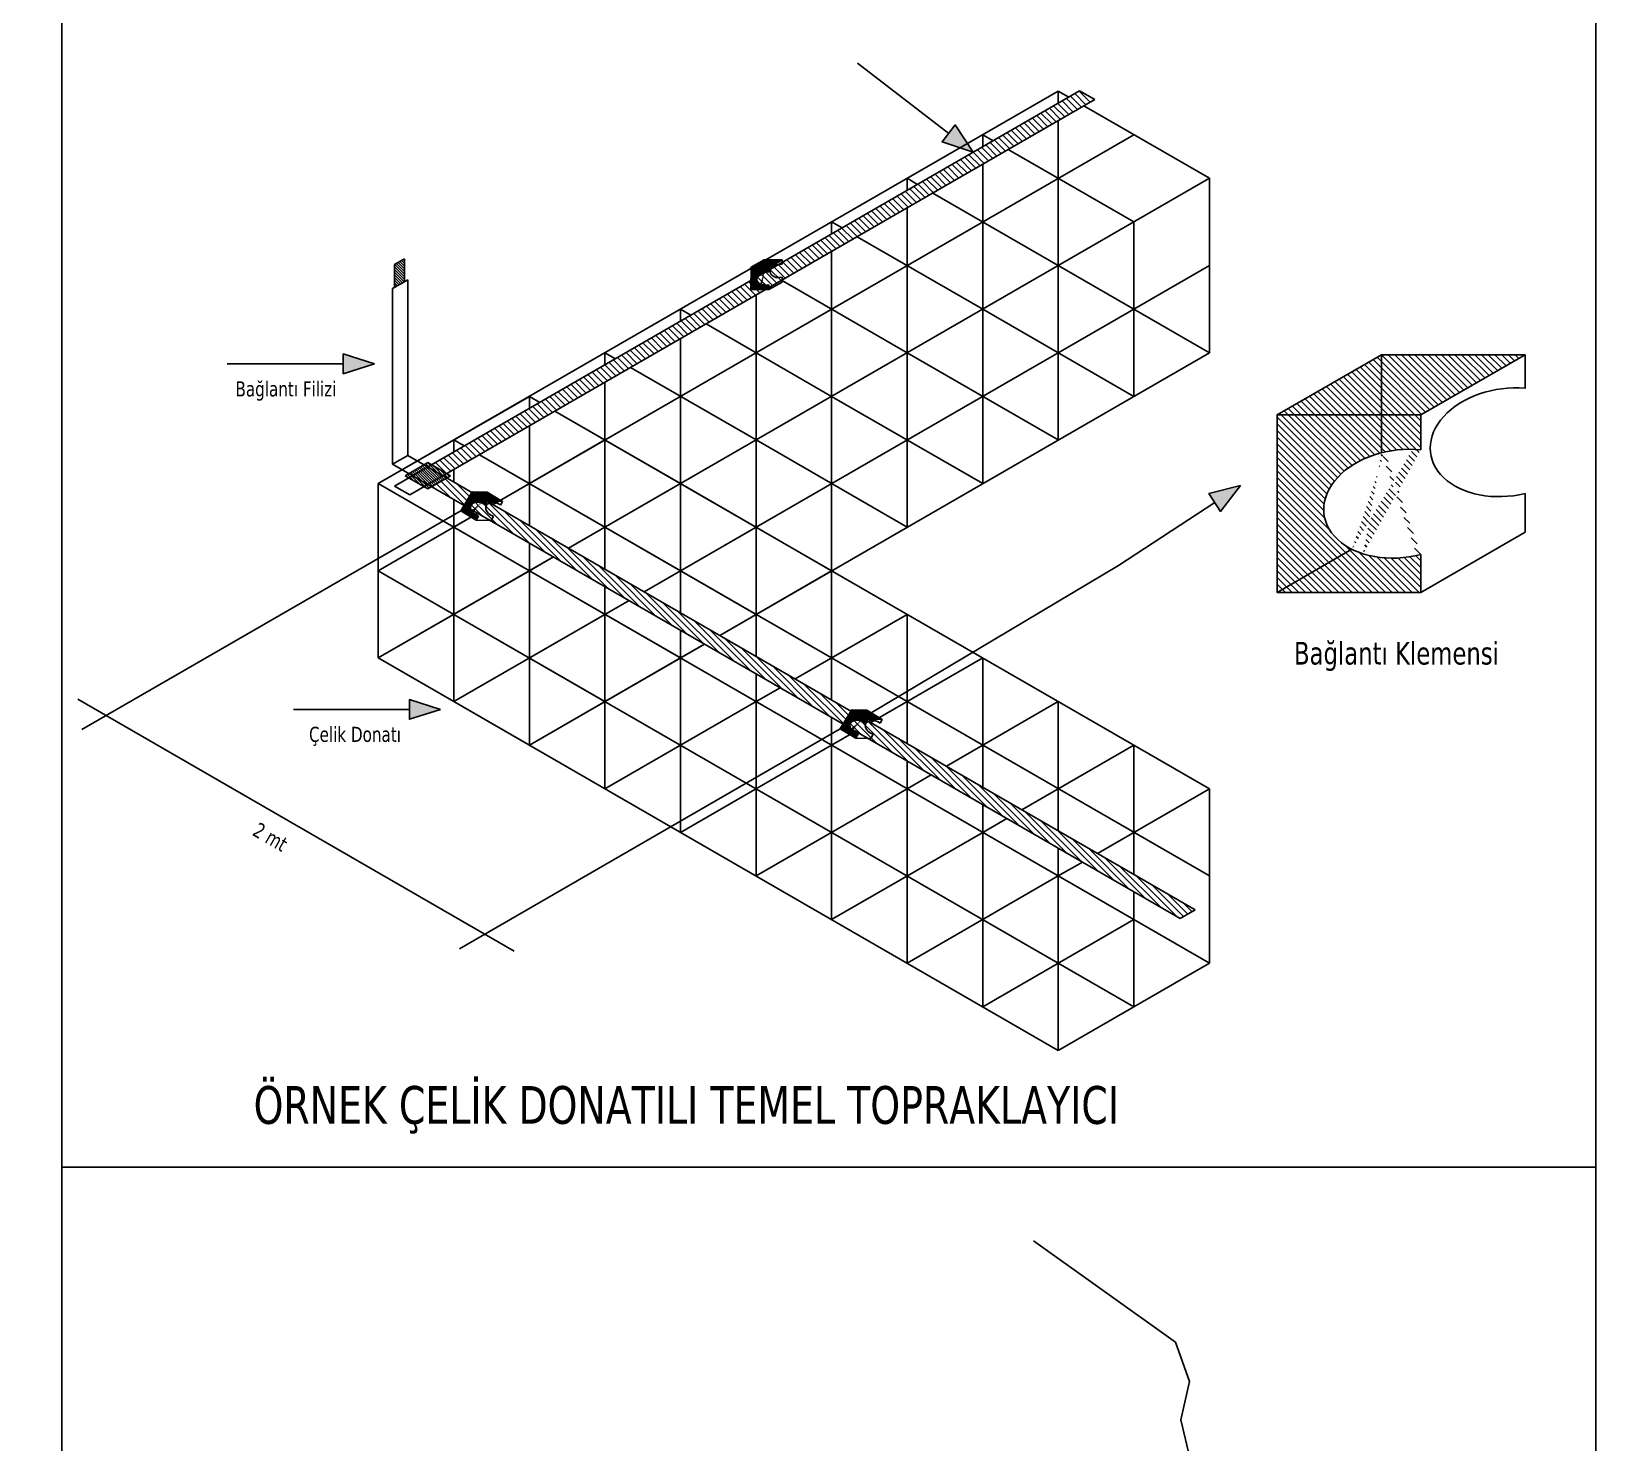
# Model space of a CAD drawing. Header units: millimetres. Extents: x 1235 to 6825, y 868 to 4348.
# Drawn here: x 3241.8 to 3663.6, y 1935.3 to 2316.1 of the extents above; entities that cross this region are included whole.
import ezdxf

# ---------------------------------------------------------------- set-up
doc = ezdxf.new("R2010")
doc.units = ezdxf.units.MM
doc.linetypes.add('SOLID_LINE', pattern=[0])
for name, color, linetype in [('AYD', 10, 'Continuous'), ('CEVRE', 9, 'Continuous'), ('MIMARI', 2, 'SOLID_LINE'), ('OYAZI', 3, 'Continuous'), ('YAZI', 8, 'Continuous')]:
    doc.layers.add(name, color=color, linetype=linetype)
doc.styles.add('ROMANS', font='tahoma.ttf')
pattern_1 = [(135, (5264.82613, 18972.5735), (-0.360125004, -0.360125004), [])]
pattern_2 = [(135, (5264.8261, 18972.5735), (-0.90031251, -0.90031251), [])]

# ---------------------------------------------------------------- blocks, each defined once
blk = doc.blocks.new('OK1')
at = {"layer": 'AYD', "color": 4}
blk.add_line((0.1638, 0), (0.7734, 0), dxfattribs=at)
at = {"layer": 'AYD', "color": 1}
blk.add_lwpolyline([(0, 0), (0.1638, -0.0568), (0.1638, 0.0568)], close=True, dxfattribs=at)
blk.add_solid([(0, 0), (0.1638, -0.0568), (0.1638, 0.0568)], dxfattribs=at)

msp = doc.modelspace()

# ---------------------------------------------------------------- hatches: boundary and pattern name
at = {"layer": 'AYD', "linetype": 'Continuous'}
h = msp.add_hatch(dxfattribs=at)
h.set_pattern_fill('ANSI31', color=256, scale=10.185873, angle=90, style=0)
h.set_pattern_definition(pattern_2)
h.paths.add_polyline_path([(3349.76, 2199.12), (3353.83, 2196.77), (3528.55, 2297.64), (3524.47, 2299.99)])
h = msp.add_hatch(dxfattribs=at)
h.set_pattern_fill('ANSI31', color=256, scale=4.074349, angle=90, style=0)
h.set_pattern_definition(pattern_1)
h.paths.add_polyline_path([(3342.43, 2254.7), (3339.72, 2253.13), (3339.72, 2246.98), (3342.43, 2248.55)])
h = msp.add_hatch(dxfattribs=at)
h.set_pattern_fill('ANSI31', color=256, scale=1.273234, angle=202.8469, style=0)
h.set_pattern_definition([(134.743964, (3649.99193, 4347.39506), (-0.113040838, -0.112035042), [])])
h.paths.add_polyline_path([(3439.4, 2254.43), (3439.39, 2252.4), (3440.71, 2252.39), (3444.24, 2254.41)])
h.paths.add_polyline_path([(3439.39, 2252.4), (3439.4, 2254.43), (3435.87, 2252.42)])
edge = h.paths.add_edge_path()
edge.add_line((3435.87, 2252.42), (3435.85, 2246.43))
edge.add_line((3435.85, 2246.43), (3438.38, 2247.87))
edge.add_ellipse((3440.02, 2249.4), major_axis=(2.58, 0.37), ratio=0.696719, start_angle=98.4414, end_angle=224.8552, ccw=False)
edge.add_line((3439.39, 2251.13), (3439.39, 2252.4))
edge.add_line((3439.39, 2252.4), (3435.87, 2252.42))
edge = h.paths.add_edge_path()
edge.add_line((3440.69, 2246.41), (3440.69, 2247.69))
edge.add_ellipse((3440.02, 2249.4), major_axis=(2.58, 0.37), ratio=0.696719, start_angle=224.8552, end_angle=279.3285, ccw=False)
edge.add_line((3438.38, 2247.87), (3435.85, 2246.43))
edge.add_line((3435.85, 2246.43), (3440.69, 2246.41))
edge = h.paths.add_edge_path()
edge.add_ellipse((3440.02, 2249.4), major_axis=(2.58, 0.37), ratio=0.696719, start_angle=68.8335, end_angle=98.4414, ccw=False)
edge.add_line((3440.71, 2251.21), (3440.71, 2252.39))
edge.add_line((3440.71, 2252.39), (3439.39, 2252.4))
edge.add_line((3439.39, 2252.4), (3439.39, 2251.13))
h = msp.add_hatch(dxfattribs=at)
h.set_pattern_fill('ANSI31', color=256, scale=10.185873, angle=90, style=0)
h.set_pattern_definition([(135, (5215.744, 18979.8959), (-0.90031251, -0.90031251), [])])
h.paths.add_polyline_path([(3605.86, 2228.82), (3605.86, 2212.57), (3616.44, 2212.57), (3644.58, 2228.82)])
h.paths.add_polyline_path([(3605.86, 2212.57), (3605.86, 2228.82), (3577.71, 2212.57)])
edge = h.paths.add_edge_path(flags=17)
edge.add_line((3577.71, 2212.57), (3577.71, 2164.68))
edge.add_line((3577.71, 2164.68), (3597.9, 2176.33))
edge.add_ellipse((3610.99, 2188.63), major_axis=(20.6, 3.07), ratio=0.696719, start_angle=98.4414, end_angle=224.8552, ccw=False)
edge.add_line((3605.86, 2202.38), (3605.86, 2212.57))
edge.add_line((3605.86, 2212.57), (3577.71, 2212.57))
edge = h.paths.add_edge_path()
edge.add_line((3616.44, 2212.57), (3577.71, 2212.57))
edge.add_line((3577.71, 2212.57), (3577.71, 2164.68))
edge.add_line((3577.71, 2164.68), (3597.9, 2176.33))
edge.add_ellipse((3610.99, 2188.63), major_axis=(20.6, 3.07), ratio=0.696719, start_angle=68.8335, end_angle=224.8552, ccw=False)
edge.add_line((3616.44, 2203.12), (3616.44, 2212.57))
edge = h.paths.add_edge_path()
edge.add_ellipse((3610.99, 2188.63), major_axis=(20.6, 3.07), ratio=0.696719, start_angle=98.4414, end_angle=279.3285, ccw=False)
edge.add_line((3605.86, 2202.38), (3605.86, 2212.57))
edge.add_line((3605.86, 2212.57), (3577.71, 2212.57))
edge.add_line((3577.71, 2212.57), (3577.71, 2164.68))
edge.add_line((3577.71, 2164.68), (3616.44, 2164.68))
edge.add_line((3616.44, 2164.68), (3616.44, 2174.96))
h = msp.add_hatch(dxfattribs=at)
h.set_pattern_fill('ANSI31', color=256, scale=4.074349, angle=90, style=0)
h.set_pattern_definition(pattern_1)
h.paths.add_polyline_path([(3347.72, 2193.24), (3348.74, 2193.83), (3344.66, 2196.18), (3343.65, 2195.59)])
h.paths.add_polyline_path([(3343.65, 2196.77), (3342.63, 2196.18), (3343.65, 2195.59), (3344.66, 2196.18)])
h.paths.add_polyline_path([(3343.65, 2196.77), (3344.66, 2196.18), (3348.74, 2198.53), (3347.72, 2199.12)])
h.paths.add_polyline_path([(3349.76, 2199.12), (3348.74, 2199.71), (3347.72, 2199.12), (3348.74, 2198.53)])
h.paths.add_polyline_path([(3349.76, 2199.12), (3348.74, 2198.53), (3352.81, 2196.18), (3353.83, 2196.77)])
h.paths.add_polyline_path([(3348.74, 2198.53), (3344.66, 2196.18), (3348.74, 2193.83), (3352.81, 2196.18)])
h.paths.add_polyline_path([(3353.83, 2195.59), (3352.81, 2196.18), (3348.74, 2193.83), (3349.76, 2193.24)])
h.paths.add_polyline_path([(3353.83, 2195.59), (3354.85, 2196.18), (3353.83, 2196.77), (3352.81, 2196.18)])
h.paths.add_polyline_path([(3348.74, 2193.83), (3347.72, 2193.24), (3348.74, 2192.65), (3349.76, 2193.24)])
h = msp.add_hatch(dxfattribs=at)
h.set_pattern_fill('ANSI31', color=256, scale=10.185873, angle=90, style=0)
h.set_pattern_definition(pattern_2)
h.paths.add_polyline_path([(3353.83, 2195.59), (3349.76, 2193.24), (3551.58, 2076.72), (3555.66, 2079.07)])
h = msp.add_hatch(dxfattribs=at)
h.set_pattern_fill('ANSI31', color=256, scale=1.273234, angle=59.0541, style=0)
h.set_pattern_definition([(104.054098, (4614.04911, 3884.08887), (-0.154390285, -0.038648694), [])])
h.paths.add_polyline_path([(3364.72, 2191.74), (3363.68, 2190), (3364.81, 2189.32), (3368.87, 2189.25)])
h.paths.add_polyline_path([(3363.68, 2190), (3364.72, 2191.74), (3360.66, 2191.81)])
edge = h.paths.add_edge_path()
edge.add_line((3360.66, 2191.81), (3357.58, 2186.68))
edge.add_line((3357.58, 2186.68), (3360.5, 2186.63))
edge.add_ellipse((3362.69, 2187.1), major_axis=(2.41, -1), ratio=0.696719, start_angle=98.4414, end_angle=224.8552, ccw=False)
edge.add_line((3363.02, 2188.91), (3363.68, 2190))
edge.add_line((3363.68, 2190), (3360.66, 2191.81))
edge = h.paths.add_edge_path()
edge.add_line((3361.73, 2184.19), (3362.4, 2185.29))
edge.add_ellipse((3362.69, 2187.1), major_axis=(2.41, -1), ratio=0.696719, start_angle=224.8552, end_angle=279.3285, ccw=False)
edge.add_line((3360.5, 2186.63), (3357.58, 2186.68))
edge.add_line((3357.58, 2186.68), (3361.73, 2184.19))
edge = h.paths.add_edge_path()
edge.add_ellipse((3362.69, 2187.1), major_axis=(2.41, -1), ratio=0.696719, start_angle=68.8335, end_angle=98.4414, ccw=False)
edge.add_line((3364.21, 2188.31), (3364.81, 2189.32))
edge.add_line((3364.81, 2189.32), (3363.68, 2190))
edge.add_line((3363.68, 2190), (3363.02, 2188.91))
h = msp.add_hatch(dxfattribs=at)
h.set_pattern_fill('ANSI31', color=256, scale=1.273234, angle=59.0541, style=0)
h.set_pattern_definition([(104.054098, (4716.39803, 3825.27255), (-0.154390285, -0.038648694), [])])
h.paths.add_polyline_path([(3467.07, 2132.93), (3466.03, 2131.18), (3467.16, 2130.5), (3471.22, 2130.44)])
h.paths.add_polyline_path([(3466.03, 2131.18), (3467.07, 2132.93), (3463.01, 2132.99)])
edge = h.paths.add_edge_path()
edge.add_line((3463.01, 2132.99), (3459.93, 2127.86))
edge.add_line((3459.93, 2127.86), (3462.85, 2127.81))
edge.add_ellipse((3465.04, 2128.29), major_axis=(2.41, -1), ratio=0.696719, start_angle=98.4414, end_angle=224.8552, ccw=False)
edge.add_line((3465.37, 2130.09), (3466.03, 2131.18))
edge.add_line((3466.03, 2131.18), (3463.01, 2132.99))
edge = h.paths.add_edge_path()
edge.add_line((3464.08, 2125.37), (3464.74, 2126.47))
edge.add_ellipse((3465.04, 2128.29), major_axis=(2.41, -1), ratio=0.696719, start_angle=224.8552, end_angle=279.3285, ccw=False)
edge.add_line((3462.85, 2127.81), (3459.93, 2127.86))
edge.add_line((3459.93, 2127.86), (3464.08, 2125.37))
edge = h.paths.add_edge_path()
edge.add_ellipse((3465.04, 2128.29), major_axis=(2.41, -1), ratio=0.696719, start_angle=68.8335, end_angle=98.4414, ccw=False)
edge.add_line((3466.55, 2129.49), (3467.16, 2130.5))
edge.add_line((3467.16, 2130.5), (3466.03, 2131.18))
edge.add_line((3466.03, 2131.18), (3465.37, 2130.09))

# ---------------------------------------------------------------- linework, layer by layer
for p, q in [((3518.72, 2299.92), (3335.37, 2194.06)), ((3524.47, 2299.99), (3339.76, 2193.35)), ((3518.72, 2299.92), (3518.72, 2296.67)), ((3521.53, 2298.29), (3518.72, 2299.92)), ((3528.55, 2297.64), (3524.47, 2299.99)), ((3528.55, 2297.64), (3343.83, 2190.99)), ((3559.46, 2276.4), (3525.6, 2295.94)), ((3518.72, 2291.97), (3518.72, 2252.87)), ((3539.09, 2288.16), (3366.3, 2188.4)), ((3498.35, 2288.16), (3498.35, 2284.91)), ((3501.16, 2286.53), (3498.35, 2288.16)), ((3539.09, 2264.63), (3505.23, 2284.18)), ((3498.35, 2280.2), (3498.35, 2241.11)), ((3559.46, 2276.4), (3386.67, 2176.63)), ((3477.97, 2276.4), (3477.97, 2273.15)), ((3480.79, 2274.77), (3477.97, 2276.4)), ((3559.46, 2276.4), (3559.46, 2229.35)), ((3518.72, 2252.87), (3484.86, 2272.42)), ((3477.97, 2268.44), (3477.97, 2229.35)), ((3457.6, 2264.63), (3457.6, 2261.39)), ((3460.42, 2263.01), (3457.6, 2264.63)), ((3539.09, 2264.63), (3539.09, 2217.59)), ((3498.35, 2241.11), (3464.49, 2260.66)), ((3342.43, 2254.7), (3339.72, 2253.13)), ((3339.72, 2246.98), (3339.72, 2253.13)), ((3342.43, 2248.55), (3342.43, 2254.7)), ((3559.46, 2252.87), (3407.04, 2164.87)), ((3435.87, 2252.42), (3439.4, 2254.43)), ((3437.23, 2252.87), (3437.23, 2249.62)), ((3440.04, 2251.25), (3437.23, 2252.87)), ((3439.4, 2254.43), (3439.39, 2251.13)), ((3439.4, 2254.43), (3444.24, 2254.41)), ((3440.71, 2252.39), (3444.24, 2254.41)), ((3444.24, 2254.41), (3444.24, 2253.28)), ((3457.6, 2256.68), (3457.6, 2217.59)), ((3518.72, 2252.87), (3518.72, 2205.83)), ((3559.46, 2229.35), (3518.72, 2252.87)), ((3339.22, 2246.69), (3343.3, 2249.04)), ((3343.3, 2249.04), (3343.3, 2201.67)), ((3440.69, 2246.41), (3444.22, 2248.42)), ((3477.97, 2229.35), (3444.12, 2248.9)), ((3444.22, 2249.73), (3444.22, 2248.42)), ((3339.22, 2246.69), (3339.22, 2199.32)), ((3435.85, 2246.43), (3438.38, 2247.87)), ((3437.23, 2244.92), (3437.23, 2205.83)), ((3416.86, 2241.11), (3416.86, 2237.86)), ((3419.67, 2239.49), (3416.86, 2241.11)), ((3498.35, 2241.11), (3498.35, 2194.06)), ((3539.09, 2217.59), (3498.35, 2241.11)), ((3457.6, 2217.59), (3423.75, 2237.13)), ((3416.86, 2233.16), (3416.86, 2194.06)), ((3396.49, 2229.35), (3396.49, 2226.1)), ((3399.3, 2227.73), (3396.49, 2229.35)), ((3559.46, 2229.35), (3427.41, 2153.11)), ((3477.97, 2229.35), (3477.97, 2182.3)), ((3518.72, 2205.83), (3477.97, 2229.35)), ((3577.71, 2212.57), (3605.86, 2228.82)), ((3605.86, 2228.82), (3644.58, 2228.82)), ((3605.86, 2228.82), (3605.86, 2202.38)), ((3616.44, 2212.57), (3644.58, 2228.82)), ((3644.58, 2228.82), (3644.58, 2219.75)), ((3437.23, 2205.83), (3403.37, 2225.37)), ((3396.49, 2221.4), (3396.49, 2182.3)), ((3335.37, 2194.06), (3376.11, 2217.59)), ((3376.11, 2217.59), (3376.11, 2214.34)), ((3376.11, 2217.59), (3378.93, 2215.96)), ((3376.11, 2217.59), (3376.11, 2214.34)), ((3378.93, 2215.96), (3376.11, 2217.59)), ((3457.6, 2217.59), (3457.6, 2170.54)), ((3498.35, 2194.06), (3457.6, 2217.59)), ((3416.86, 2194.06), (3383, 2213.61)), ((3383, 2213.61), (3559.46, 2111.73)), ((3376.11, 2209.63), (3376.11, 2182.73)), ((3376.11, 2209.63), (3376.11, 2182.73)), ((3355.74, 2205.83), (3355.74, 2202.58)), ((3355.74, 2205.83), (3358.56, 2204.2)), ((3358.56, 2204.2), (3355.74, 2205.83)), ((3366.3, 2188.4), (3396.49, 2205.83)), ((3396.49, 2205.83), (3396.49, 2170.97)), ((3437.23, 2205.83), (3437.23, 2158.78)), ((3477.97, 2182.3), (3437.23, 2205.83)), ((3343.3, 2201.67), (3339.22, 2199.32)), ((3339.22, 2199.32), (3551.58, 2076.72)), ((3348.74, 2199.71), (3342.63, 2196.18)), ((3343.3, 2201.67), (3555.66, 2079.07)), ((3348.74, 2199.71), (3354.85, 2196.18)), ((3355.74, 2197.87), (3355.74, 2194.49)), ((3396.49, 2182.3), (3362.63, 2201.85)), ((3362.63, 2201.85), (3559.46, 2088.21)), ((3335.37, 2194.06), (3335.37, 2147.02)), ((3376.11, 2170.54), (3335.37, 2194.06)), ((3335.37, 2194.06), (3559.46, 2064.69)), ((3335.37, 2194.06), (3335.37, 2147.02)), ((3342.63, 2196.18), (3348.74, 2192.65)), ((3354.85, 2196.18), (3348.74, 2192.65)), ((3386.67, 2176.63), (3416.86, 2194.06)), ((3416.86, 2194.06), (3416.86, 2159.2)), ((3457.6, 2170.54), (3416.86, 2194.06)), ((3416.86, 2194.06), (3416.86, 2159.2)), ((3339.76, 2193.35), (3343.83, 2190.99)), ((3355.74, 2189.79), (3355.74, 2158.78)), ((3360.66, 2191.81), (3364.72, 2191.74)), ((3364.72, 2191.74), (3363.02, 2188.91)), ((3364.72, 2191.74), (3368.87, 2189.25)), ((3364.81, 2189.32), (3368.87, 2189.25)), ((3368.87, 2189.25), (3368.29, 2188.28)), ((3644.58, 2191.39), (3644.58, 2180.93)), ((3357.58, 2186.68), (3255.47, 2127.72)), ((3362.22, 2186.04), (3335.37, 2170.54)), ((3355.74, 2182.3), (3362.22, 2186.04)), ((3357.58, 2186.68), (3360.5, 2186.63)), ((3366.47, 2185.24), (3365.8, 2184.12)), ((3355.74, 2182.3), (3355.74, 2135.26)), ((3355.74, 2182.3), (3355.74, 2135.26)), ((3361.73, 2184.19), (3365.8, 2184.12)), ((3396.49, 2182.3), (3396.49, 2170.97)), ((3437.23, 2158.78), (3396.49, 2182.3)), ((3407.04, 2164.87), (3437.23, 2182.3)), ((3437.23, 2182.3), (3437.23, 2147.44)), ((3616.44, 2164.68), (3644.58, 2180.93)), ((3376.11, 2178.02), (3376.11, 2170.54)), ((3376.11, 2178.02), (3376.11, 2170.54)), ((3382.59, 2174.28), (3335.37, 2147.02)), ((3376.11, 2170.54), (3382.59, 2174.28)), ((3577.71, 2164.68), (3597.9, 2176.33)), ((3335.37, 2170.54), (3539.09, 2052.92)), ((3335.37, 2147.02), (3376.11, 2170.54)), ((3416.86, 2147.02), (3376.11, 2170.54)), ((3376.11, 2170.54), (3376.11, 2123.49)), ((3376.11, 2170.54), (3376.11, 2123.49)), ((3427.41, 2153.11), (3457.6, 2170.54)), ((3457.6, 2170.54), (3457.6, 2135.68)), ((3468.23, 2132.23), (3534.93, 2171.94)), ((3396.49, 2166.26), (3396.49, 2135.26)), ((3396.49, 2166.26), (3396.49, 2158.78)), ((3402.97, 2162.52), (3355.74, 2135.26)), ((3396.49, 2158.78), (3402.97, 2162.52)), ((3396.49, 2135.26), (3355.74, 2158.78)), ((3355.74, 2135.26), (3396.49, 2158.78)), ((3396.49, 2158.78), (3396.49, 2111.73)), ((3447.78, 2141.35), (3477.97, 2158.78)), ((3477.97, 2158.78), (3477.97, 2123.92)), ((3416.86, 2154.5), (3416.86, 2147.02)), ((3416.86, 2154.5), (3416.86, 2147.02)), ((3423.34, 2150.76), (3376.11, 2123.49)), ((3416.86, 2147.02), (3423.34, 2150.76)), ((3376.11, 2123.49), (3335.37, 2147.02)), ((3335.37, 2147.02), (3518.72, 2041.16)), ((3376.11, 2123.49), (3416.86, 2147.02)), ((3416.86, 2147.02), (3416.86, 2099.97)), ((3468.16, 2129.59), (3498.35, 2147.02)), ((3498.35, 2147.02), (3498.35, 2112.16)), ((3437.23, 2142.74), (3437.23, 2135.26)), ((3437.23, 2135.26), (3443.71, 2139)), ((3254.38, 2135.88), (3372.01, 2067.96)), ((3396.49, 2111.73), (3437.23, 2135.26)), ((3437.23, 2135.26), (3437.23, 2088.21)), ((3488.53, 2117.83), (3518.72, 2135.26)), ((3518.72, 2135.26), (3518.72, 2100.4)), ((3457.6, 2130.98), (3457.6, 2123.49)), ((3463.01, 2132.99), (3467.07, 2132.93)), ((3467.07, 2132.93), (3465.37, 2130.09)), ((3467.07, 2132.93), (3471.22, 2130.44)), ((3467.16, 2130.5), (3471.22, 2130.44)), ((3471.22, 2130.44), (3470.64, 2129.47)), ((3459.93, 2127.86), (3357.25, 2068.58)), ((3457.6, 2123.49), (3464.08, 2127.24)), ((3459.93, 2127.86), (3462.85, 2127.81)), ((3468.82, 2126.43), (3468.15, 2125.3)), ((3416.86, 2099.97), (3457.6, 2123.49)), ((3457.6, 2123.49), (3457.6, 2076.45)), ((3464.08, 2125.37), (3468.15, 2125.3)), ((3508.9, 2106.06), (3539.09, 2123.49)), ((3539.09, 2123.49), (3539.09, 2088.64)), ((3477.97, 2119.22), (3477.97, 2111.73)), ((3477.97, 2111.73), (3484.45, 2115.47)), ((3437.23, 2088.21), (3477.97, 2111.73)), ((3477.97, 2111.73), (3477.97, 2064.69)), ((3529.27, 2094.3), (3559.46, 2111.73)), ((3559.46, 2111.73), (3559.46, 2064.69)), ((3498.35, 2107.45), (3498.35, 2099.97)), ((3498.35, 2099.97), (3504.83, 2103.71)), ((3457.6, 2076.45), (3498.35, 2099.97)), ((3498.35, 2099.97), (3498.35, 2052.92)), ((3539.09, 2099.97), (3539.09, 2088.64)), ((3518.72, 2095.69), (3518.72, 2088.21)), ((3477.97, 2064.69), (3518.72, 2088.21)), ((3518.72, 2088.21), (3525.2, 2091.95)), ((3518.72, 2088.21), (3518.72, 2041.16)), ((3539.09, 2083.93), (3539.09, 2052.92)), ((3539.09, 2083.93), (3539.09, 2076.45)), ((3498.35, 2052.92), (3539.09, 2076.45)), ((3551.58, 2076.72), (3555.66, 2079.07)), ((3518.72, 2041.16), (3559.46, 2064.69))]:
    msp.add_line(p, q, dxfattribs=at)
for points in [[(3440.69, 2247.69), (3440.69, 2246.41), (3435.85, 2246.43), (3435.87, 2252.42), (3440.71, 2252.39), (3440.71, 2251.21)], [(3616.44, 2174.96), (3616.44, 2164.68), (3577.71, 2164.68), (3577.71, 2212.57), (3616.44, 2212.57), (3616.44, 2203.12)], [(3362.4, 2185.29), (3361.73, 2184.19), (3357.58, 2186.68), (3360.66, 2191.81), (3364.81, 2189.32), (3364.21, 2188.31)], [(3464.74, 2126.47), (3464.08, 2125.37), (3459.93, 2127.86), (3463.01, 2132.99), (3467.16, 2130.5), (3466.55, 2129.49)]]:
    msp.add_lwpolyline(points, dxfattribs=at)
for centre, major_axis, start_param, end_param in [((3443.62, 2251.46), (2.58, 0.37), 1.22921, 4.847364), ((3440.02, 2249.4), (2.58, 0.37), 1.201372, 4.875202), ((3639.69, 2205.2), (20.6, 3.07), 1.22921, 4.847364), ((3610.99, 2188.63), (20.6, 3.07), 1.201372, 4.875202), ((3362.69, 2187.1), (-2.41, 1), 4.342964, 8.016795), ((3366.83, 2187.04), (-2.41, 1), 4.370802, 7.988957), ((3465.04, 2128.29), (-2.41, 1), 4.342964, 8.016795), ((3469.18, 2128.22), (-2.41, 1), 4.370802, 7.988957)]:
    msp.add_ellipse(centre, major_axis=major_axis, ratio=0.696719, start_param=start_param, end_param=end_param, dxfattribs=at)
at = {"layer": 'CEVRE'}
msp.add_lwpolyline([(3663.62, 2009.7), (3250.03, 2009.7), (3250.03, 2373.28), (3663.62, 2373.28)], close=True, dxfattribs=at)
at = {"layer": 'MIMARI', "linetype": 'Continuous'}
for p, q in [((3550.32, 1962.42), (3512.04, 1989.76)), ((3554.13, 1951.89), (3550.32, 1962.42)), ((3551.74, 1941.53), (3554.13, 1951.89)), ((3556.52, 1921.61), (3551.74, 1941.53))]:
    msp.add_line(p, q, dxfattribs=at)
at = {"layer": 'YAZI'}
for points in [[(2840.38, 2373.28), (3250.03, 2373.28), (3250.03, 1919.16), (2840.38, 1919.16)], [(3250.03, 2009.7), (3663.62, 2009.7), (3663.62, 1454.57), (3250.03, 1454.57)]]:
    msp.add_lwpolyline(points, close=True, dxfattribs=at)

# ---------------------------------------------------------------- block references
at = {"layer": 'AYD', "linetype": 'Continuous'}
for p, xscale, yscale, zscale, rotation in [((3495.77, 2283.42), 50.9293664455888, 50.9293664455888, 50.92936644558734, 142.4240366042806), ((3567.88, 2193.53), 50.92936644558681, 50.92936644558681, 50.92936644558681, 213.2253712515171)]:
    msp.add_blockref('OK1', p, dxfattribs=dict(at, xscale=xscale, yscale=yscale, zscale=zscale, rotation=rotation))
at = {"layer": 'AYD', "linetype": 'Continuous', "xscale": -51.32548440366116, "yscale": -46.81591777827302, "zscale": 51.32548440365998}
for p in [(3334.33, 2226.36), (3352.17, 2133.14)]:
    msp.add_blockref('OK1', p, dxfattribs=at)

# ---------------------------------------------------------------- texts
at = {"layer": 'OYAZI', "style": 'ROMANS', "width": 0.85}
for s, height, p in [('Bağlantı Filizi', 4.0743, (3296.86, 2217.56, -458.36)), ('Bağlantı Klemensi', 6.1115, (3582.27, 2145.25, -458.36)), ('Çelik Donatı', 4.0743, (3316.69, 2124.38, -458.36)), ('ÖRNEK ÇELİK DONATILI TEMEL TOPRAKLAYICI', 10.1859, (3301.75, 2021.36, -458.36))]:
    msp.add_text(s, height=height, dxfattribs=at).set_placement(p)
msp.add_text('2 mt', height=4.074, rotation=330, dxfattribs=at).set_placement((3301.15, 2099.36, -458.36))

doc.saveas('drawing.dxf')
